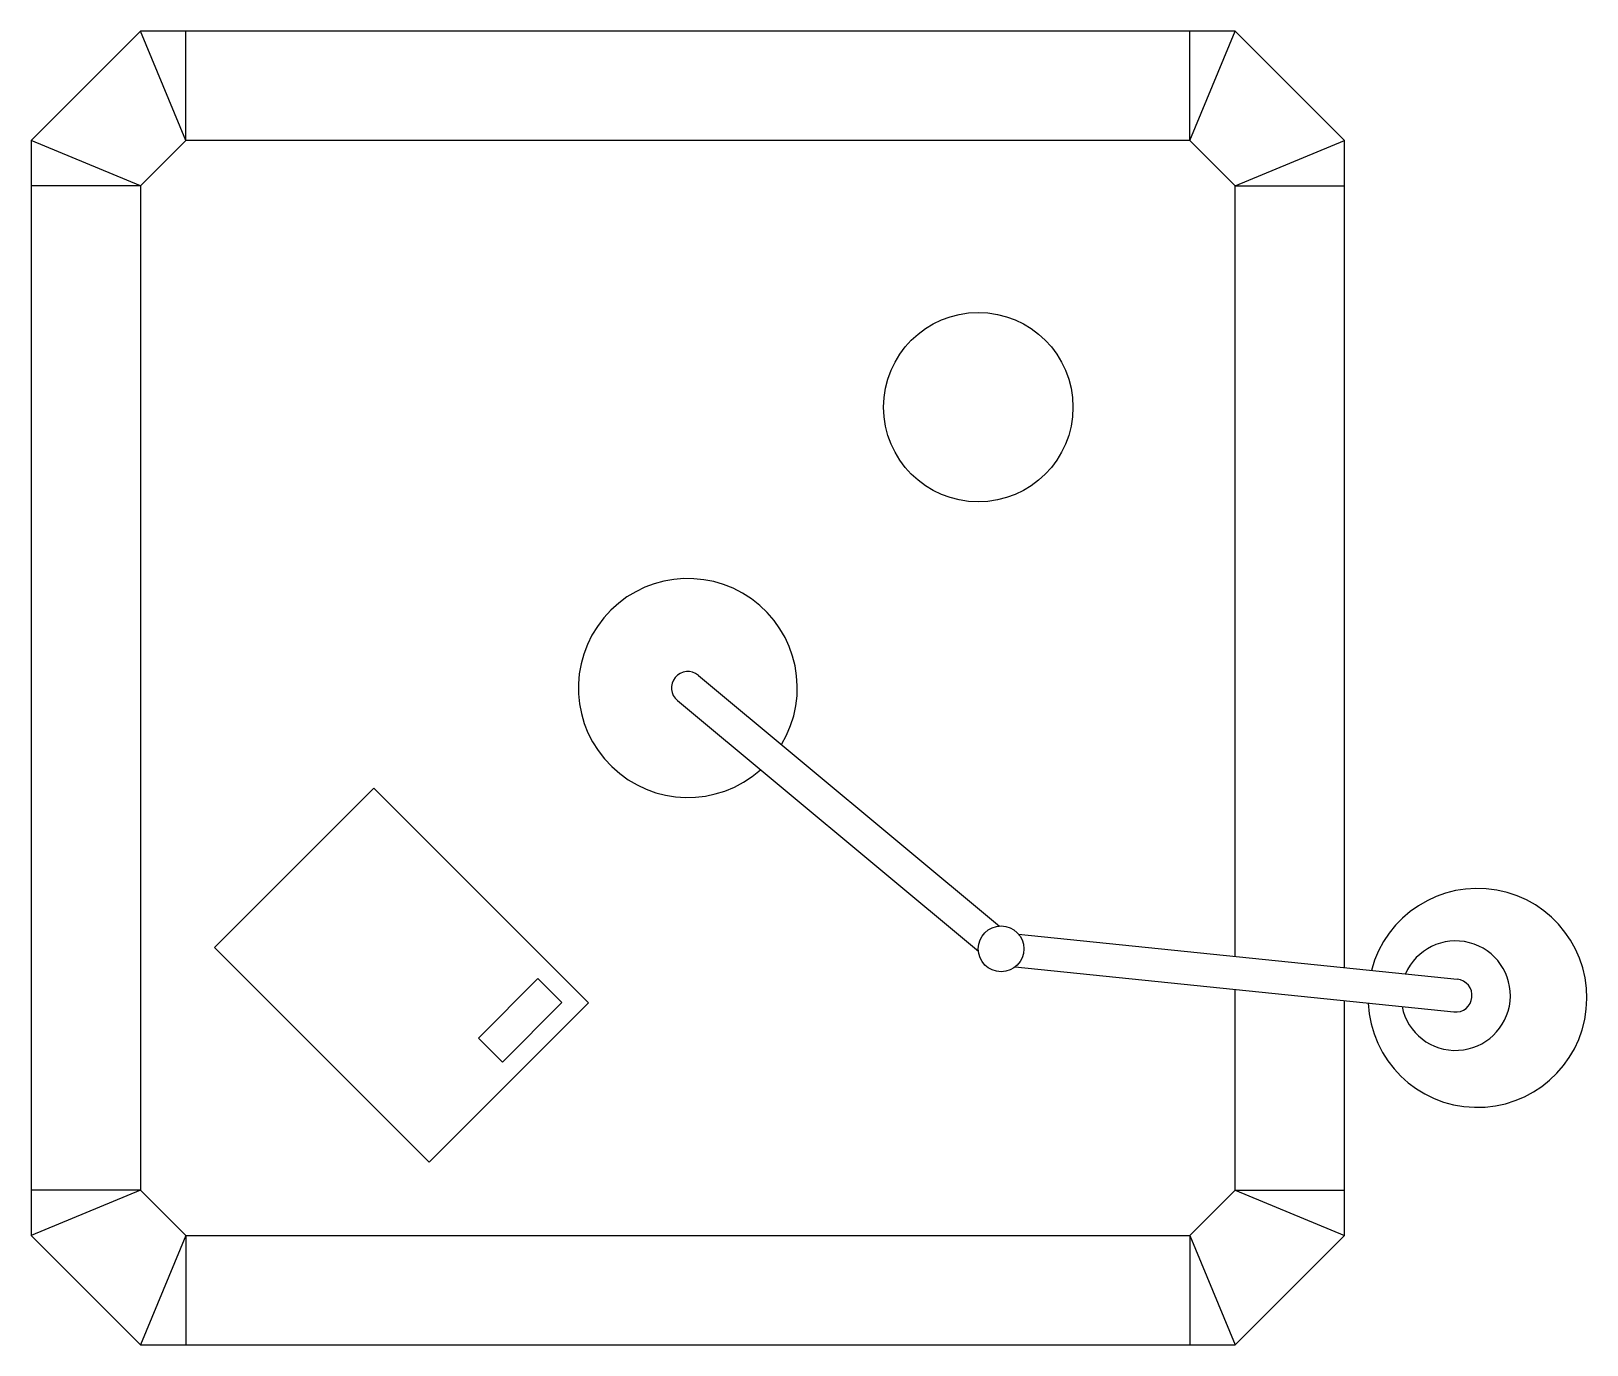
# Model space of a CAD drawing. Header units: millimetres. Extents: x -881.688 to -880.978, y 2631.044 to 2631.644.
import ezdxf

# ---------------------------------------------------------------- set-up
doc = ezdxf.new("R2010")
doc.units = ezdxf.units.MM
doc.header["$LTSCALE"] = 10
doc.layers.add('Móveis_mesas', color=2, linetype='Continuous')

msp = doc.modelspace()

# ---------------------------------------------------------------- linework, layer by layer
at = {"layer": 'Móveis_mesas', "color": 1}
for p, q in [((-881.61768, 2631.59424), (-881.63839, 2631.64424)), ((-881.61768, 2631.59424), (-881.61768, 2631.64424)), ((-881.1591, 2631.59424), (-881.13839, 2631.64424)), ((-881.1591, 2631.59424), (-881.1591, 2631.64424)), ((-881.63839, 2631.57353), (-881.68839, 2631.59424)), ((-881.13839, 2631.57353), (-881.08839, 2631.59424)), ((-881.63839, 2631.57353), (-881.68839, 2631.57353)), ((-881.13839, 2631.57353), (-881.08839, 2631.57353)), ((-881.38359, 2631.35), (-881.24611, 2631.23552)), ((-881.39319, 2631.33847), (-881.25571, 2631.224)), ((-881.2373, 2631.23182), (-881.03691, 2631.21119)), ((-881.23883, 2631.21689), (-881.03845, 2631.19627)), ((-881.63839, 2631.11495), (-881.68839, 2631.11495)), ((-881.63839, 2631.11495), (-881.68839, 2631.09424)), ((-881.13839, 2631.11495), (-881.08839, 2631.11495)), ((-881.13839, 2631.11495), (-881.08839, 2631.09424)), ((-881.61768, 2631.09424), (-881.63839, 2631.04424)), ((-881.61768, 2631.09424), (-881.61768, 2631.04424)), ((-881.1591, 2631.09424), (-881.1591, 2631.04424)), ((-881.1591, 2631.09424), (-881.13839, 2631.04424))]:
    msp.add_line(p, q, dxfattribs=at)
at = {"layer": 'Móveis_mesas'}
msp.add_lwpolyline([(-881.08839, 2631.21649), (-881.08839, 2631.59424), (-881.13839, 2631.64424), (-881.63839, 2631.64424), (-881.68839, 2631.59424), (-881.68839, 2631.09424), (-881.63839, 2631.04424), (-881.13839, 2631.04424), (-881.08839, 2631.09424), (-881.08839, 2631.20141)], dxfattribs=at)
at = {"layer": 'Móveis_mesas', "color": 1}
msp.add_lwpolyline([(-881.13839, 2631.22163), (-881.13839, 2631.57353), (-881.1591, 2631.59424), (-881.61768, 2631.59424), (-881.63839, 2631.57353), (-881.63839, 2631.11495), (-881.61768, 2631.09424), (-881.1591, 2631.09424), (-881.13839, 2631.11495), (-881.13839, 2631.20656)], dxfattribs=at)
for points in [[(-881.50659, 2631.12766), (-881.43379, 2631.20046), (-881.53182, 2631.29849), (-881.60462, 2631.22569)], [(-881.44598, 2631.20055), (-881.47313, 2631.1734), (-881.48407, 2631.18434), (-881.45692, 2631.21149)]]:
    msp.add_lwpolyline(points, close=True, dxfattribs=at)
for centre, radius in [((-881.25573, 2631.47249), 0.04326), ((-881.24531, 2631.2251), 0.01045)]:
    msp.add_circle(centre, radius, dxfattribs=at)
for centre, radius, start, end in [((-881.38839, 2631.34424), 0.05, 328.84351, 311.58965), ((-881.38839, 2631.34424), 0.0075, 50.21658, 230.21658), ((-881.02773, 2631.20271), 0.05, 182.75021, 165.49635), ((-881.03768, 2631.20373), 0.025, 191.58088, 156.66568), ((-881.03768, 2631.20373), 0.0075, 264.12328, 84.12328)]:
    msp.add_arc(centre, radius, start, end, dxfattribs=at)

doc.saveas('drawing.dxf')
